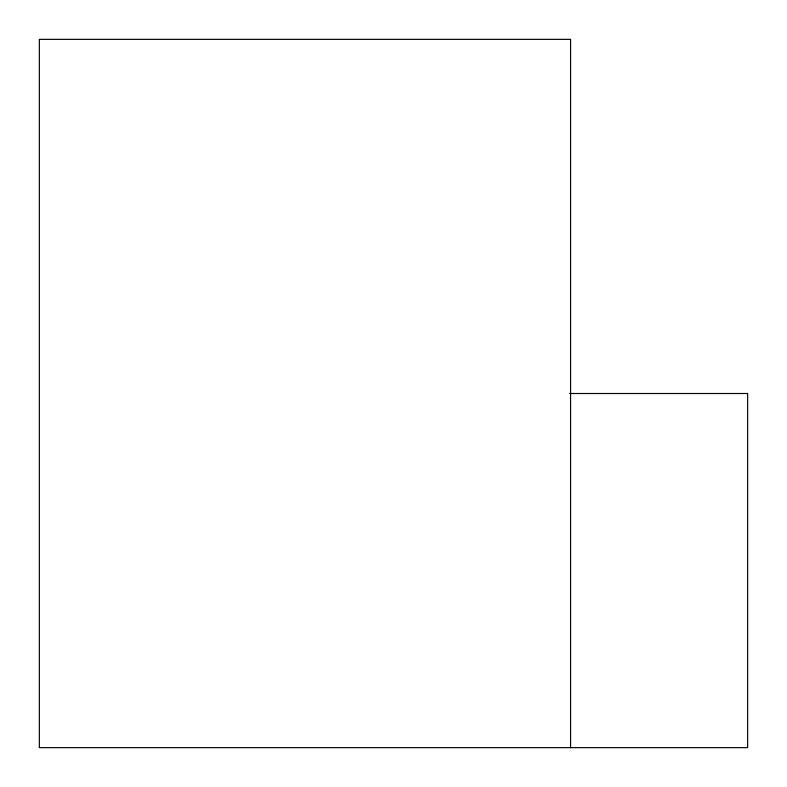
<?xml version="1.0" encoding="UTF-8"?>
<svg xmlns="http://www.w3.org/2000/svg" width="787" height="787" viewBox="0 0 787 787"><rect width="100%" height="100%" fill="white"/><g stroke="black" fill="none" stroke-linecap="round" stroke-linejoin="round"><path stroke-width="1.18" d="M569.65 393.5L747.65 393.5L747.65 747.65L39.35 747.65L39.35 39.35L570.575 39.35L570.575 747.65"/></g></svg>
